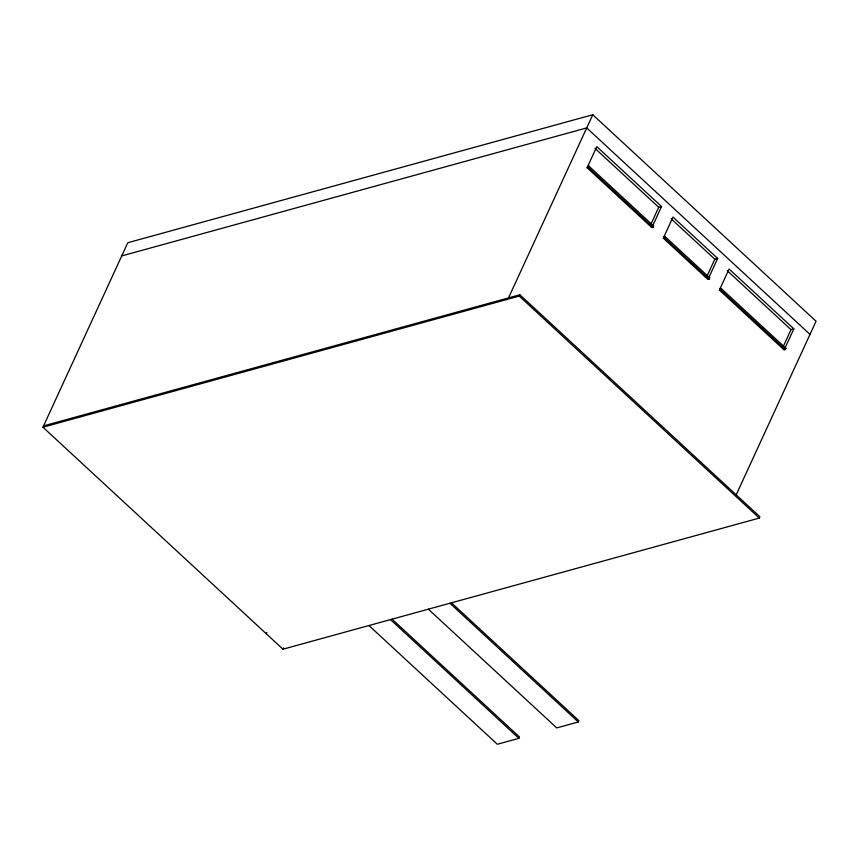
<?xml version="1.0" encoding="UTF-8"?>
<svg xmlns="http://www.w3.org/2000/svg" width="859" height="859" viewBox="0 0 859 859"><rect width="100%" height="100%" fill="white"/><g stroke="black" fill="none" stroke-linecap="round" stroke-linejoin="round"><path stroke-width="1.29" d="M43.551 425.892L519.867 294.777L759.893 516.753L759.292 518.074L282.976 649.2L42.95 427.213L127.798 242.732L592.774 114.741L816.05 321.234L736.27 494.677M266.226 633.706L266.838 632.396M282.976 649.2L283.577 647.879M508.528 297.89L592.774 114.741M42.95 427.213L519.265 296.087L519.867 294.777M653.592 225.971L652.99 227.291L651.852 227.603L587.105 167.72L596.801 146.631L661.548 206.514L652.453 226.282L653.592 225.971L588.844 166.088L587.706 166.399M587.105 167.72L588.232 167.408L588.844 166.088M650.692 224.736L658.713 207.298L661.548 206.514M709.695 277.854L709.083 279.175L707.956 279.486L663.298 238.179L672.994 217.102L717.652 258.398L708.557 278.166L709.695 277.854L665.038 236.558L663.9 236.869M663.298 238.179L664.426 237.868L665.038 236.558M706.796 276.619L714.817 259.182L717.652 258.398M785.888 348.324L785.276 349.634L784.149 349.946L719.391 290.063L729.087 268.985L793.845 328.868L784.75 348.636L785.888 348.324L721.13 288.441L720.003 288.753M719.391 290.063L720.529 289.751L721.13 288.441M368.951 625.524L497.34 744.259L518.89 738.332L519.491 737.011L392.091 619.189M428.351 609.171L556.739 727.917L578.29 721.979L578.891 720.658L451.49 602.835M782.989 347.09L791.01 329.652L793.845 328.868M121.742 255.918L586.708 127.916L809.994 334.409M594.943 148.317L658.713 207.298M671.126 218.777L714.817 259.182M727.24 270.671L791.01 329.652M588.232 167.408L652.99 227.291M664.426 237.868L709.083 279.175M720.529 289.751L785.276 349.634M519.265 296.087L759.292 518.074M449.901 603.243L578.29 721.979M390.501 619.597L518.89 738.332"/></g></svg>
